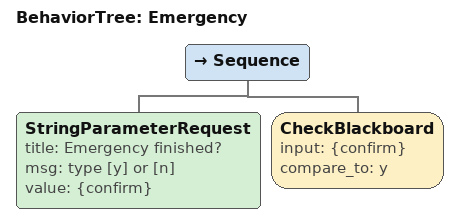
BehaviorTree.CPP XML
<root main_tree_to_execute = "Emergency" >
    <BehaviorTree ID="Emergency">
        <Sequence>
            <StringParameterRequest title="Emergency finished?"
                                    msg="type [y] or [n]"
                                    value="{confirm}"/>
            <CheckBlackboard input="{confirm}" compare_to="y" />
        </Sequence>
    </BehaviorTree>
 </root>
